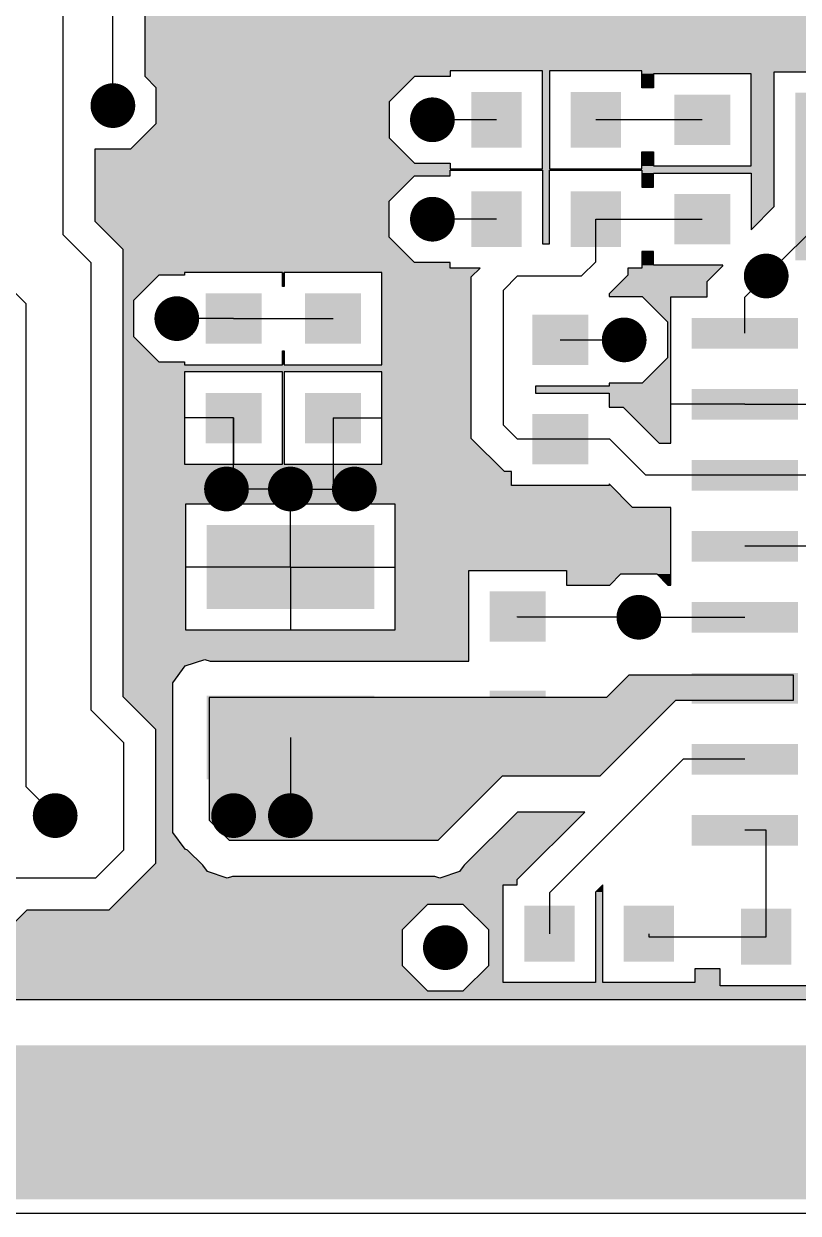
# Model space of a CAD drawing. Extents: x 295 to 953, y 10 to 290.
# Drawn here: x 587.09 to 609.94, y 85 to 120.1 of the extents above; entities that cross this region are included whole.
import ezdxf

# ---------------------------------------------------------------- set-up
doc = ezdxf.new("R2010")
doc.units = 0
doc.header["$LTSCALE"] = 5
doc.header["$MEASUREMENT"] = 0
doc.layers.get('0').update_dxf_attribs({"linetype": 'CONTINUOUS', "lineweight": 25})
doc.layers.add('L1-TOP_GBR', color=7, linetype='CONTINUOUS')

msp = doc.modelspace()

# ---------------------------------------------------------------- linework, layer by layer
at = {"const_width": 0.66}
for points in [[(589.387, 117.69, 1), (590.047, 117.69, 1)], [(598.816, 117.271, 1), (599.476, 117.271, 1)], [(598.816, 114.337, 1), (599.476, 114.337, 1)], [(608.665, 112.661, 1), (609.325, 112.661, 1)], [(591.273, 111.403, 1), (591.933, 111.403, 1)], [(604.474, 110.775, 1), (605.134, 110.775, 1)], [(592.739, 106.374, 1), (593.399, 106.374, 1)], [(594.625, 106.374, 1), (595.285, 106.374, 1)], [(596.511, 106.374, 1), (597.171, 106.374, 1)], [(604.907, 102.589, 1), (605.567, 102.589, 1)], [(587.684, 96.735, 1), (588.344, 96.735, 1)], [(592.949, 96.735, 1), (593.609, 96.735, 1)], [(594.625, 96.735, 1), (595.285, 96.735, 1)], [(599.198, 92.838, 1), (599.858, 92.838, 1)]]:
    msp.add_lwpolyline(points, format="xyb", close=True, dxfattribs=at)
for points in [[(601.775, 118.096), (601.775, 116.446), (600.29, 118.096), (600.29, 116.446)], [(604.709, 118.096), (604.709, 116.446), (603.224, 118.096), (603.224, 116.446)], [(607.934, 118.013), (607.934, 116.528), (606.284, 118.013), (606.284, 116.528)], [(612.328, 118.069), (612.328, 113.119), (609.853, 118.069), (609.853, 113.119)], [(601.775, 115.162), (601.775, 113.512), (600.29, 115.162), (600.29, 113.512)], [(604.709, 115.162), (604.709, 113.512), (603.224, 115.162), (603.224, 113.512)], [(607.934, 115.079), (607.934, 113.594), (606.284, 115.079), (606.284, 113.594)], [(594.104, 112.146), (594.104, 110.661), (592.454, 112.146), (592.454, 110.661)], [(597.038, 112.146), (597.038, 110.661), (595.388, 112.146), (595.388, 110.661)], [(603.743, 111.517), (603.743, 110.032), (602.093, 111.517), (602.093, 110.032)], [(609.934, 111.425), (609.934, 110.517), (606.799, 111.425), (606.799, 110.517)], [(594.104, 109.212), (594.104, 107.727), (592.454, 109.212), (592.454, 107.727)], [(597.038, 109.212), (597.038, 107.727), (595.388, 109.212), (595.388, 107.727)], [(609.934, 109.329), (609.934, 108.422), (606.799, 109.329), (606.799, 108.422)], [(603.743, 108.583), (603.743, 107.098), (602.093, 108.583), (602.093, 107.098)], [(609.934, 107.234), (609.934, 106.326), (606.799, 107.234), (606.799, 106.326)], [(597.43, 105.307), (597.43, 102.832), (592.48, 105.307), (592.48, 102.832)], [(609.934, 105.138), (609.934, 104.231), (606.799, 105.138), (606.799, 104.231)], [(602.486, 103.351), (602.486, 101.866), (600.836, 103.351), (600.836, 101.866)], [(609.934, 103.043), (609.934, 102.135), (606.799, 103.043), (606.799, 102.135)], [(609.934, 100.947), (609.934, 100.04), (606.799, 100.947), (606.799, 100.04)], [(602.486, 100.418), (602.486, 98.933), (600.836, 100.418), (600.836, 98.933)], [(597.43, 100.277), (597.43, 97.802), (592.48, 100.277), (592.48, 97.802)], [(609.934, 98.852), (609.934, 97.944), (606.799, 98.852), (606.799, 97.944)], [(609.934, 96.756), (609.934, 95.849), (606.799, 96.756), (606.799, 95.849)], [(603.341, 94.075), (603.341, 92.425), (601.856, 94.075), (601.856, 92.425)], [(606.274, 94.075), (606.274, 92.425), (604.789, 94.075), (604.789, 92.425)], [(609.738, 93.984), (609.738, 92.334), (608.253, 93.984), (608.253, 92.334)]]:
    msp.add_solid(points)
at = {"layer": 'L1-TOP_GBR'}
for p, q in [((589.717, 117.69), (589.717, 149.122)), ((590.665, 118.549), (590.665, 141.965)), ((588.25, 113.875), (588.25, 123.557)), ((599.671, 118.714), (599.671, 118.549)), ((602.394, 118.714), (599.671, 118.714)), ((602.394, 115.827), (602.394, 118.714)), ((602.605, 118.714), (602.605, 115.827)), ((605.327, 118.714), (602.605, 118.714)), ((605.327, 118.219), (605.327, 118.714)), ((609.234, 118.688), (612.947, 118.688)), ((609.234, 114.708), (609.234, 118.688)), ((590.995, 118.219), (590.665, 118.549)), ((598.617, 118.549), (597.868, 117.8)), ((599.671, 118.549), (598.617, 118.549)), ((605.666, 118.632), (605.666, 118.219)), ((608.553, 118.632), (605.666, 118.632)), ((608.553, 115.909), (608.553, 118.632)), ((590.995, 117.16), (590.995, 118.219)), ((605.666, 118.219), (605.327, 118.219)), ((597.868, 117.8), (597.868, 116.741)), ((601.032, 117.271), (599.146, 117.271)), ((607.109, 117.271), (603.966, 117.271)), ((590.246, 116.411), (590.995, 117.16)), ((597.868, 116.741), (598.617, 115.992)), ((589.199, 116.411), (590.246, 116.411)), ((589.199, 114.268), (589.199, 116.411)), ((605.327, 116.322), (605.666, 116.322)), ((605.327, 115.827), (605.327, 116.322)), ((605.666, 116.322), (605.666, 115.909)), ((598.617, 115.992), (599.671, 115.992)), ((599.671, 115.992), (599.671, 115.827)), ((605.666, 115.909), (608.553, 115.909)), ((597.868, 114.867), (598.617, 115.616)), ((598.617, 115.616), (599.671, 115.616)), ((599.671, 115.827), (602.394, 115.827)), ((599.671, 115.781), (602.394, 115.781)), ((599.671, 115.616), (599.671, 115.781)), ((602.394, 115.781), (602.394, 113.609)), ((602.605, 115.827), (605.327, 115.827)), ((602.605, 115.781), (605.327, 115.781)), ((602.605, 113.609), (602.605, 115.781)), ((605.327, 115.781), (605.327, 115.286)), ((605.666, 115.698), (608.553, 115.698)), ((605.666, 115.286), (605.666, 115.698)), ((608.553, 115.698), (608.553, 114.027)), ((605.327, 115.286), (605.666, 115.286)), ((597.868, 113.807), (597.868, 114.867)), ((608.553, 114.027), (609.234, 114.708)), ((608.995, 112.661), (611.091, 114.756)), ((590.024, 113.443), (589.199, 114.268)), ((601.032, 114.337), (599.146, 114.337)), ((603.966, 114.337), (607.109, 114.337)), ((603.966, 113.08), (603.966, 114.337)), ((588.25, 113.875), (589.075, 113.05)), ((598.617, 113.058), (597.868, 113.807)), ((590.024, 100.243), (590.024, 113.443)), ((602.394, 113.609), (602.605, 113.609)), ((605.327, 113.388), (605.327, 112.893)), ((605.666, 113.388), (605.327, 113.388)), ((605.666, 112.976), (605.666, 113.388)), ((589.075, 99.85), (589.075, 113.05)), ((599.671, 113.058), (598.617, 113.058)), ((599.671, 112.893), (599.671, 113.058)), ((603.966, 113.08), (603.547, 112.661)), ((591.835, 112.765), (591.835, 112.682)), ((594.723, 112.765), (591.835, 112.765)), ((594.723, 112.352), (594.723, 112.765)), ((594.769, 112.765), (594.769, 112.352)), ((597.656, 112.765), (594.769, 112.765)), ((597.656, 110.042), (597.656, 112.765)), ((600.552, 112.893), (599.671, 112.893)), ((600.293, 112.634), (600.552, 112.893)), ((604.915, 112.687), (604.362, 112.134)), ((604.915, 112.893), (604.915, 112.687)), ((605.327, 112.893), (604.915, 112.893)), ((607.716, 112.976), (605.666, 112.976)), ((607.253, 112.494), (607.716, 112.958)), ((607.716, 112.958), (607.716, 112.976)), ((587.153, 111.849), (586.364, 112.638)), ((591.073, 112.682), (590.324, 111.933)), ((591.835, 112.682), (591.073, 112.682)), ((594.769, 112.352), (594.723, 112.352)), ((600.293, 107.867), (600.293, 112.634)), ((601.661, 112.661), (601.242, 112.242)), ((601.661, 112.661), (603.547, 112.661)), ((607.253, 112.043), (607.253, 112.494)), ((608.995, 112.661), (608.367, 112.032)), ((601.242, 108.26), (601.242, 112.242)), ((604.362, 112.134), (604.362, 112.053)), ((604.362, 112.053), (605.334, 112.053)), ((605.334, 112.053), (606.083, 111.304)), ((606.18, 112.043), (607.253, 112.043)), ((606.18, 107.729), (606.18, 112.043)), ((608.367, 110.971), (608.367, 112.032)), ((587.153, 111.849), (587.153, 97.596)), ((590.324, 111.933), (590.324, 110.874)), ((593.279, 111.403), (591.603, 111.403)), ((593.279, 111.403), (596.213, 111.403)), ((606.083, 111.304), (606.083, 110.245)), ((590.324, 110.874), (591.073, 110.125)), ((602.918, 110.775), (604.804, 110.775)), ((594.723, 110.455), (594.769, 110.455)), ((594.723, 110.042), (594.723, 110.455)), ((594.769, 110.455), (594.769, 110.042)), ((606.083, 110.245), (605.334, 109.496)), ((591.073, 110.125), (591.835, 110.125)), ((591.835, 110.125), (591.835, 110.042)), ((591.835, 110.042), (594.723, 110.042)), ((594.769, 110.042), (597.656, 110.042)), ((591.835, 109.831), (591.835, 107.108)), ((594.723, 109.831), (591.835, 109.831)), ((594.723, 107.108), (594.723, 109.831)), ((594.769, 109.831), (594.769, 107.108)), ((597.656, 109.831), (594.769, 109.831)), ((597.656, 107.108), (597.656, 109.831)), ((602.191, 109.413), (602.191, 109.202)), ((604.362, 109.413), (602.191, 109.413)), ((602.191, 109.202), (604.362, 109.202)), ((604.362, 109.496), (604.362, 109.413)), ((605.334, 109.496), (604.362, 109.496)), ((604.362, 109.202), (604.362, 108.79)), ((608.367, 108.876), (606.18, 108.876)), ((608.367, 108.876), (606.18, 108.876)), ((608.367, 108.876), (610.553, 108.876)), ((608.367, 108.876), (610.553, 108.876)), ((608.367, 108.876), (610.685, 108.876)), ((604.362, 108.79), (604.778, 108.79)), ((604.778, 108.79), (605.839, 107.729)), ((593.279, 108.47), (591.835, 108.47)), ((593.279, 108.47), (593.279, 107.108)), ((593.279, 106.374), (593.279, 108.47)), ((596.213, 108.47), (596.213, 107.108)), ((596.213, 108.47), (597.656, 108.47)), ((596.213, 108.47), (596.213, 106.374)), ((601.242, 108.26), (601.661, 107.841)), ((601.268, 106.892), (600.293, 107.867)), ((602.918, 107.841), (601.661, 107.841)), ((604.385, 107.841), (602.918, 107.841)), ((604.385, 107.841), (605.446, 106.78)), ((605.839, 107.729), (606.18, 107.729)), ((591.835, 107.108), (594.723, 107.108)), ((594.769, 107.108), (597.656, 107.108)), ((601.475, 106.892), (601.268, 106.892)), ((601.475, 106.48), (601.475, 106.892)), ((608.367, 106.78), (605.446, 106.78)), ((610.253, 106.78), (608.367, 106.78)), ((593.279, 106.374), (593.069, 106.374)), ((594.955, 106.374), (593.279, 106.374)), ((594.955, 106.374), (596.213, 106.374)), ((594.955, 104.069), (594.955, 106.374)), ((596.213, 106.374), (596.841, 106.374)), ((604.362, 106.48), (601.475, 106.48)), ((604.362, 106.523), (604.362, 106.48)), ((605.053, 105.831), (604.362, 106.523)), ((591.862, 105.925), (591.862, 102.213)), ((598.049, 105.925), (591.862, 105.925)), ((594.955, 104.069), (594.955, 105.925)), ((598.049, 102.213), (598.049, 105.925)), ((606.18, 105.831), (605.053, 105.831)), ((606.18, 103.538), (606.18, 105.831)), ((610.685, 104.684), (608.367, 104.684)), ((594.955, 104.069), (591.862, 104.069)), ((594.955, 104.069), (594.955, 102.213)), ((594.955, 104.069), (598.049, 104.069)), ((600.217, 103.97), (603.105, 103.97)), ((600.217, 101.294), (600.217, 103.97)), ((603.105, 103.97), (603.105, 103.538)), ((604.377, 103.538), (604.707, 103.868)), ((604.707, 103.868), (605.766, 103.868)), ((605.766, 103.868), (606.096, 103.538)), ((603.105, 103.538), (604.377, 103.538)), ((606.096, 103.538), (606.18, 103.538)), ((601.661, 102.589), (601.661, 102.609)), ((605.237, 102.589), (601.661, 102.589)), ((605.237, 102.589), (608.367, 102.589)), ((591.862, 102.213), (598.049, 102.213)), ((591.484, 100.654), (591.847, 101.152)), ((591.847, 101.152), (592.433, 101.343)), ((592.433, 101.343), (592.583, 101.294)), ((592.583, 101.294), (600.217, 101.294)), ((604.941, 100.881), (604.281, 100.221)), ((609.799, 100.881), (604.941, 100.881)), ((609.799, 100.139), (609.799, 100.881)), ((591.484, 96.241), (591.484, 100.654)), ((590.989, 99.277), (590.024, 100.243)), ((592.556, 100.221), (592.556, 96.601)), ((604.281, 100.221), (592.556, 100.221)), ((604.096, 97.911), (606.324, 100.139)), ((606.324, 100.139), (609.799, 100.139)), ((589.075, 99.85), (590.04, 98.885)), ((590.989, 95.332), (590.989, 99.277)), ((594.955, 99.04), (594.955, 96.735)), ((590.04, 95.725), (590.04, 98.885)), ((602.598, 94.456), (606.54, 98.398)), ((608.367, 98.398), (606.54, 98.398)), ((588.014, 96.735), (587.153, 97.596)), ((599.311, 96.014), (601.209, 97.911)), ((601.209, 97.911), (604.096, 97.911)), ((592.556, 96.601), (593.144, 96.014)), ((601.653, 96.839), (600.087, 95.271)), ((601.649, 94.849), (603.639, 96.839)), ((603.639, 96.839), (601.653, 96.839)), ((591.847, 95.743), (591.484, 96.241)), ((608.995, 96.302), (608.367, 96.302)), ((608.995, 93.159), (608.995, 96.302)), ((593.144, 96.014), (599.311, 96.014)), ((590.04, 95.725), (589.215, 94.9)), ((591.923, 95.718), (591.847, 95.743)), ((592.37, 95.271), (591.923, 95.718)), ((589.608, 93.951), (590.989, 95.332)), ((592.507, 95.083), (592.37, 95.271)), ((600.057, 95.232), (599.948, 95.083)), ((600.087, 95.271), (600.057, 95.232)), ((586.328, 94.9), (589.215, 94.9)), ((593.093, 94.892), (592.507, 95.083)), ((593.243, 94.941), (593.093, 94.892)), ((599.212, 94.941), (593.243, 94.941)), ((599.363, 94.892), (599.212, 94.941)), ((599.948, 95.083), (599.363, 94.892)), ((601.649, 94.694), (601.649, 94.849)), ((601.237, 94.694), (601.649, 94.694)), ((601.237, 91.806), (601.237, 94.694)), ((602.598, 94.456), (602.598, 93.25)), ((604.171, 94.687), (603.959, 94.476)), ((603.959, 94.476), (603.959, 91.806)), ((604.171, 91.806), (604.171, 94.687)), ((598.998, 94.116), (598.249, 93.367)), ((600.057, 94.116), (598.998, 94.116)), ((600.806, 93.367), (600.057, 94.116)), ((586.857, 93.621), (587.187, 93.951)), ((587.187, 93.951), (589.608, 93.951)), ((598.249, 93.367), (598.249, 92.308)), ((600.806, 92.308), (600.806, 93.367)), ((605.532, 93.25), (605.532, 93.159)), ((605.532, 93.159), (608.995, 93.159)), ((598.249, 92.308), (598.998, 91.559)), ((600.057, 91.559), (600.806, 92.308)), ((606.893, 92.21), (606.893, 91.806)), ((607.634, 92.21), (606.893, 92.21)), ((607.634, 91.715), (607.634, 92.21)), ((603.959, 91.806), (601.237, 91.806)), ((606.893, 91.806), (604.171, 91.806)), ((610.357, 91.715), (607.634, 91.715)), ((583.871, 91.311), (612.401, 91.311)), ((598.998, 91.559), (600.057, 91.559)), ((505.478, 85), (865.178, 85))]:
    msp.add_line(p, q, dxfattribs=at)
for points in [[(590.665, 118.714), (590.665, 120.602), (650.376, 118.714), (650.376, 120.602)], [(590.665, 118.549), (590.665, 118.714), (599.671, 118.549), (599.671, 118.714)], [(590.665, 118.714), (590.665, 118.714), (599.671, 118.714), (602.394, 118.714)], [(602.394, 115.827), (602.394, 118.714), (602.605, 115.827), (602.605, 118.714)], [(602.394, 118.714), (602.394, 118.714), (602.605, 118.714), (605.327, 118.714)], [(605.327, 118.688), (605.327, 118.714), (650.376, 118.688), (650.376, 118.714)], [(605.327, 118.632), (605.327, 118.688), (609.234, 118.632), (609.234, 118.688)], [(605.327, 118.688), (605.327, 118.688), (609.234, 118.688), (612.947, 118.688)], [(590.995, 118.219), (590.665, 118.549), (598.287, 118.219), (598.617, 118.549)], [(590.665, 118.549), (590.665, 118.549), (598.617, 118.549), (599.671, 118.549)], [(605.327, 118.219), (605.327, 118.632), (605.666, 118.219), (605.666, 118.632)], [(605.327, 118.632), (605.327, 118.632), (605.666, 118.632), (608.553, 118.632)], [(608.553, 115.909), (608.553, 118.632), (609.234, 115.909), (609.234, 118.632)], [(590.995, 117.8), (590.995, 118.219), (597.868, 117.8), (598.287, 118.219)], [(590.995, 117.16), (590.995, 117.8), (597.868, 117.16), (597.868, 117.8)], [(590.576, 116.741), (590.995, 117.16), (597.868, 116.741), (597.868, 117.16)], [(590.246, 116.411), (590.576, 116.741), (598.198, 116.411), (597.868, 116.741)], [(589.199, 115.992), (589.199, 116.411), (598.617, 115.992), (598.198, 116.411)], [(605.327, 115.909), (605.327, 116.322), (605.666, 115.909), (605.666, 116.322)], [(605.327, 116.322), (605.327, 116.322), (605.666, 116.322), (605.327, 116.322)], [(589.199, 115.827), (589.199, 115.992), (599.671, 115.827), (599.671, 115.992)], [(589.199, 115.992), (589.199, 115.992), (599.671, 115.992), (598.617, 115.992)], [(605.327, 115.827), (605.327, 115.909), (609.234, 115.827), (609.234, 115.909)], [(589.199, 115.781), (589.199, 115.827), (609.234, 115.781), (609.234, 115.827)], [(589.199, 115.616), (589.199, 115.781), (599.671, 115.616), (599.671, 115.781)], [(589.199, 115.781), (589.199, 115.781), (599.671, 115.781), (602.394, 115.781)], [(589.199, 114.867), (589.199, 115.616), (597.868, 114.867), (598.617, 115.616)], [(589.199, 115.616), (589.199, 115.616), (598.617, 115.616), (599.671, 115.616)], [(602.394, 113.609), (602.394, 115.781), (602.605, 113.609), (602.605, 115.781)], [(602.394, 115.781), (602.394, 115.781), (602.605, 115.781), (605.327, 115.781)], [(605.327, 115.698), (605.327, 115.781), (609.234, 115.698), (609.234, 115.781)], [(605.327, 115.286), (605.327, 115.698), (605.666, 115.286), (605.666, 115.698)], [(605.327, 115.698), (605.327, 115.698), (605.666, 115.698), (608.553, 115.698)], [(608.553, 114.708), (608.553, 115.698), (609.234, 114.708), (609.234, 115.698)], [(589.199, 114.268), (589.199, 114.867), (597.868, 114.268), (597.868, 114.867)], [(608.553, 114.027), (608.553, 114.708), (608.553, 114.027), (609.234, 114.708)], [(589.659, 113.807), (589.199, 114.268), (597.868, 113.807), (597.868, 114.268)], [(589.84, 113.626), (589.659, 113.807), (598.049, 113.626), (597.868, 113.807)], [(590.024, 113.443), (589.84, 113.626), (598.232, 113.443), (598.049, 113.626)], [(590.024, 113.058), (590.024, 113.443), (598.617, 113.058), (598.232, 113.443)], [(605.327, 112.976), (605.327, 113.388), (605.666, 112.976), (605.666, 113.388)], [(605.327, 113.388), (605.327, 113.388), (605.666, 113.388), (605.327, 113.388)], [(590.024, 112.893), (590.024, 113.058), (599.671, 112.893), (599.671, 113.058)], [(590.024, 113.058), (590.024, 113.058), (599.671, 113.058), (598.617, 113.058)], [(590.024, 112.765), (590.024, 112.893), (600.424, 112.765), (600.552, 112.893)], [(590.024, 112.893), (590.024, 112.893), (600.552, 112.893), (599.671, 112.893)], [(590.024, 112.682), (590.024, 112.765), (591.835, 112.682), (591.835, 112.765)], [(590.024, 112.765), (590.024, 112.765), (591.835, 112.765), (594.723, 112.765)], [(594.723, 112.352), (594.723, 112.765), (594.769, 112.352), (594.769, 112.765)], [(594.723, 112.765), (594.723, 112.765), (594.769, 112.765), (597.656, 112.765)], [(597.656, 112.634), (597.656, 112.765), (600.293, 112.634), (600.424, 112.765)], [(604.722, 112.494), (604.915, 112.687), (607.253, 112.494), (607.446, 112.687)], [(604.915, 112.687), (604.915, 112.893), (607.446, 112.687), (607.652, 112.893)], [(605.327, 112.958), (605.327, 112.976), (607.716, 112.958), (607.716, 112.976)], [(605.327, 112.976), (605.327, 112.976), (607.716, 112.976), (605.666, 112.976)], [(605.327, 112.893), (605.327, 112.958), (607.652, 112.893), (607.716, 112.958)], [(590.024, 111.933), (590.024, 112.682), (590.324, 111.933), (591.073, 112.682)], [(590.024, 112.682), (590.024, 112.682), (591.073, 112.682), (591.835, 112.682)], [(597.657, 110.042), (597.656, 112.634), (600.293, 110.042), (600.293, 112.634)], [(604.362, 112.134), (604.722, 112.494), (607.253, 112.134), (607.253, 112.494)], [(604.362, 112.053), (604.362, 112.134), (607.253, 112.053), (607.253, 112.134)], [(605.344, 112.043), (605.334, 112.053), (607.253, 112.043), (607.253, 112.053)], [(606.083, 111.304), (605.344, 112.043), (606.18, 111.304), (606.18, 112.043)], [(605.344, 112.043), (605.344, 112.043), (606.18, 112.043), (607.253, 112.043)], [(590.024, 110.874), (590.024, 111.933), (590.324, 110.874), (590.324, 111.933)], [(606.083, 110.245), (606.083, 111.304), (606.18, 110.245), (606.18, 111.304)], [(590.024, 110.125), (590.024, 110.874), (591.073, 110.125), (590.324, 110.874)], [(594.723, 110.042), (594.723, 110.455), (594.769, 110.042), (594.769, 110.455)], [(594.723, 110.455), (594.723, 110.455), (594.769, 110.455), (594.723, 110.455)], [(605.334, 109.496), (606.083, 110.245), (606.18, 109.496), (606.18, 110.245)], [(590.024, 110.042), (590.024, 110.125), (591.835, 110.042), (591.835, 110.125)], [(590.024, 110.125), (590.024, 110.125), (591.835, 110.125), (591.073, 110.125)], [(590.024, 109.831), (590.024, 110.042), (600.293, 109.831), (600.293, 110.042)], [(590.024, 107.108), (590.024, 109.831), (591.835, 107.108), (591.835, 109.831)], [(590.024, 109.831), (590.024, 109.831), (591.835, 109.831), (594.723, 109.831)], [(594.723, 107.108), (594.723, 109.831), (594.769, 107.108), (594.769, 109.831)], [(594.723, 109.831), (594.723, 109.831), (594.769, 109.831), (597.656, 109.831)], [(597.656, 107.867), (597.656, 109.831), (600.293, 107.867), (600.293, 109.831)], [(602.191, 109.202), (602.191, 109.413), (606.18, 109.202), (606.18, 109.413)], [(604.362, 109.413), (604.362, 109.496), (606.18, 109.413), (606.18, 109.496)], [(604.362, 108.79), (604.362, 109.202), (606.18, 108.79), (606.18, 109.202)], [(605.839, 107.729), (604.778, 108.79), (606.18, 107.729), (606.18, 108.79)], [(597.656, 107.108), (597.656, 107.867), (601.052, 107.108), (600.293, 107.867)], [(590.024, 106.892), (590.024, 107.108), (601.268, 106.892), (601.052, 107.108)], [(590.024, 106.48), (590.024, 106.892), (601.475, 106.48), (601.475, 106.892)], [(590.024, 106.892), (590.024, 106.892), (601.475, 106.892), (601.268, 106.892)], [(590.024, 105.925), (590.024, 106.48), (604.959, 105.925), (604.405, 106.48)], [(604.362, 106.48), (604.362, 106.523), (604.405, 106.48), (604.362, 106.523)], [(590.024, 102.213), (590.024, 105.925), (591.862, 102.213), (591.862, 105.925)], [(590.024, 105.925), (590.024, 105.925), (591.862, 105.925), (598.049, 105.925)], [(598.049, 105.831), (598.049, 105.925), (605.053, 105.831), (604.959, 105.925)], [(598.049, 103.97), (598.049, 105.831), (606.18, 103.97), (606.18, 105.831)], [(598.049, 105.831), (598.049, 105.831), (606.18, 105.831), (605.053, 105.831)], [(598.049, 102.213), (598.049, 103.97), (600.217, 102.213), (600.217, 103.97)], [(598.049, 103.97), (598.049, 103.97), (600.217, 103.97), (603.105, 103.97)], [(603.105, 103.868), (603.105, 103.97), (606.18, 103.868), (606.18, 103.97)], [(603.105, 103.538), (603.105, 103.868), (604.377, 103.538), (604.707, 103.868)], [(603.105, 103.868), (603.105, 103.868), (604.707, 103.868), (605.766, 103.868)], [(606.096, 103.538), (605.766, 103.868), (606.18, 103.538), (606.18, 103.868)], [(590.024, 101.343), (590.024, 102.213), (600.217, 101.343), (600.217, 102.213)], [(590.024, 101.152), (590.024, 101.343), (591.847, 101.152), (592.433, 101.343)], [(590.024, 100.654), (590.024, 101.152), (591.484, 100.654), (591.847, 101.152)], [(592.583, 101.294), (592.433, 101.343), (600.217, 101.294), (600.217, 101.343)], [(604.281, 100.221), (604.941, 100.881), (609.799, 100.221), (609.799, 100.881)], [(604.941, 100.881), (604.941, 100.881), (609.799, 100.881), (604.941, 100.881)], [(590.024, 100.243), (590.024, 100.654), (591.484, 100.243), (591.484, 100.654)], [(590.989, 99.277), (590.024, 100.243), (591.484, 99.277), (591.484, 100.243)], [(592.556, 100.139), (592.556, 100.221), (609.799, 100.139), (609.799, 100.221)], [(592.556, 97.911), (592.556, 100.139), (604.096, 97.911), (606.324, 100.139)], [(592.556, 100.139), (592.556, 100.139), (606.324, 100.139), (609.799, 100.139)], [(590.989, 96.241), (590.989, 99.277), (591.484, 96.241), (591.484, 99.277)], [(592.556, 96.601), (592.556, 97.911), (599.899, 96.601), (601.209, 97.911)], [(592.556, 97.911), (592.556, 97.911), (601.209, 97.911), (604.096, 97.911)], [(593.144, 96.014), (592.556, 96.601), (599.311, 96.014), (599.899, 96.601)], [(600.087, 95.271), (601.653, 96.839), (602.072, 95.271), (603.639, 96.839)], [(601.653, 96.839), (601.653, 96.839), (603.639, 96.839), (601.653, 96.839)], [(590.989, 95.743), (590.989, 96.241), (591.847, 95.743), (591.484, 96.241)], [(590.989, 95.718), (590.989, 95.743), (591.923, 95.718), (591.847, 95.743)], [(590.989, 95.332), (590.989, 95.718), (592.309, 95.332), (591.923, 95.718)], [(590.74, 95.083), (590.928, 95.271), (592.507, 95.083), (592.37, 95.271)], [(590.928, 95.271), (590.989, 95.332), (592.37, 95.271), (592.309, 95.332)], [(599.948, 95.083), (600.057, 95.232), (601.884, 95.083), (602.032, 95.232)], [(600.057, 95.232), (600.087, 95.271), (602.032, 95.232), (602.072, 95.271)], [(590.35, 94.694), (590.505, 94.849), (601.649, 94.694), (601.649, 94.849)], [(590.505, 94.849), (590.548, 94.892), (601.649, 94.849), (601.692, 94.892)], [(590.548, 94.892), (590.74, 95.083), (593.093, 94.892), (592.507, 95.083)], [(593.093, 94.892), (593.243, 94.941), (599.363, 94.892), (599.212, 94.941)], [(593.243, 94.941), (593.243, 94.941), (599.212, 94.941), (593.243, 94.941)], [(599.363, 94.892), (599.948, 95.083), (601.692, 94.892), (601.884, 95.083)], [(589.773, 94.116), (590.35, 94.694), (601.237, 94.116), (601.237, 94.694)], [(590.35, 94.694), (590.35, 94.694), (601.237, 94.694), (601.649, 94.694)], [(603.959, 94.476), (604.171, 94.687), (604.171, 94.476), (604.171, 94.687)], [(603.959, 91.806), (603.959, 94.476), (604.171, 91.806), (604.171, 94.476)], [(589.608, 93.951), (589.773, 94.116), (598.833, 93.951), (598.998, 94.116)], [(589.773, 94.116), (589.773, 94.116), (598.998, 94.116), (600.057, 94.116)], [(600.806, 93.367), (600.057, 94.116), (601.237, 93.367), (601.237, 94.116)], [(586.857, 93.621), (587.187, 93.951), (598.503, 93.621), (598.833, 93.951)], [(583.871, 93.367), (583.871, 93.621), (598.249, 93.367), (598.503, 93.621)], [(583.871, 92.308), (583.871, 93.367), (598.249, 92.308), (598.249, 93.367)], [(600.806, 92.308), (600.806, 93.367), (601.237, 92.308), (601.237, 93.367)], [(583.871, 91.559), (583.871, 92.308), (598.998, 91.559), (598.249, 92.308)], [(600.305, 91.806), (600.806, 92.308), (601.237, 91.806), (601.237, 92.308)], [(606.893, 91.806), (606.893, 92.21), (607.634, 91.806), (607.634, 92.21)], [(606.893, 92.21), (606.893, 92.21), (607.634, 92.21), (606.893, 92.21)], [(600.057, 91.559), (600.214, 91.715), (612.327, 91.559), (612.327, 91.715)], [(600.214, 91.715), (600.305, 91.806), (607.634, 91.715), (607.634, 91.806)], [(600.214, 91.715), (600.214, 91.715), (612.327, 91.715), (610.568, 91.715)], [(607.634, 91.715), (610.357, 91.716), (610.568, 91.715), (610.568, 91.716)], [(583.871, 91.385), (583.871, 91.559), (612.327, 91.385), (612.327, 91.559)], [(583.871, 91.311), (583.871, 91.385), (612.401, 91.311), (612.327, 91.385)], [(505.89, 88.465), (505.89, 89.95), (868.065, 88.465), (868.065, 89.95)], [(505.89, 89.95), (505.89, 89.95), (868.065, 89.95), (517.44, 89.95)], [(505.89, 85.825), (505.89, 88.465), (865.425, 85.825), (868.065, 88.465)], [(506.303, 85.413), (505.89, 85.825), (865.013, 85.413), (865.425, 85.825)]]:
    msp.add_solid(points, dxfattribs=at)

doc.saveas('drawing.dxf')
